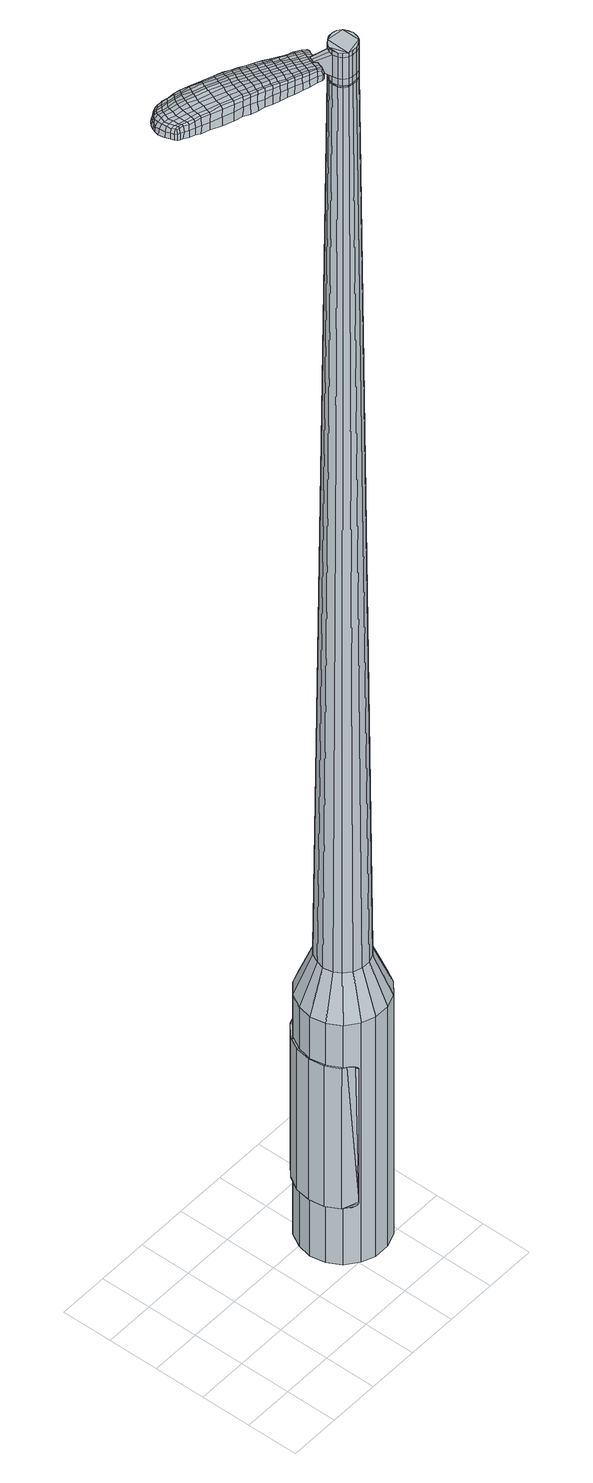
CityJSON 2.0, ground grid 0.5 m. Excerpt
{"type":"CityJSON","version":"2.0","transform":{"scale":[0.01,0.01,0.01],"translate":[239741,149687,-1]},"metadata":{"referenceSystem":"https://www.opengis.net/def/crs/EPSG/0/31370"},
"CityObjects":{
"object1":{"type":"GenericCityObject","attributes":{"cluster":917,"mean_distance_to_centroid":0.184,"new_centroid_x":239742.75,"new_centroid_y":149687.87,"mean_distance_to_camera":21.32,"H1":17.6,"H2":17.48,"Z_final":114.88,"cluster2":-1,"proj_x":239744.66,"proj_y":149682.47,"id_line":44083,"bearing_l":70.45,"distance":5.73,"orientation":"left","G_obj":160.45},"geometry":[{"type":"MultiSurface","lod":"2","boundaries":[[[0,1,2,3]],[[1,4,5,2]],[[4,6,7,5]],[[6,8,9,7]],[[8,10,11,9]],[[10,12,13,11]],[[12,14,15,13]],[[14,16,17,15]],[[16,18,19,17]],[[18,20,21,19]],[[20,22,23,21]],[[22,24,25,23]],[[24,26,27,25]],[[26,28,29,27]],[[28,30,31,29]],[[30,32,33,31]],[[32,34,35,33]],[[34,0,3,35]],[[36,37,38,39]],[[38,40,41,42]],[[41,43,42]],[[42,44,45,46]],[[45,47,46]],[[46,48,49,50]],[[49,51,50]],[[42,46,50,38]],[[50,52,39,38]],[[53,36,39]],[[2,5,7,35]],[[7,9,11,15]],[[11,13,15]],[[15,17,19,23]],[[19,21,23]],[[23,25,27,31]],[[27,29,31]],[[15,23,31,7]],[[31,33,35,7]],[[3,2,35]],[[1,0,54,55]],[[0,34,56,54]],[[34,32,57,56]],[[32,30,58,57]],[[30,28,59,58]],[[28,26,60,59]],[[26,24,61,60]],[[24,22,62,61]],[[22,20,63,62]],[[20,18,64,63]],[[18,16,65,64]],[[16,14,66,65]],[[14,12,67,66]],[[12,10,68,67]],[[10,8,69,68]],[[8,6,70,69]],[[6,4,71,70]],[[4,1,55,71]],[[55,54,72,73]],[[54,56,74,72]],[[56,57,75,74]],[[57,58,76,75]],[[58,59,77,76]],[[59,60,78,77]],[[60,61,79,78]],[[61,62,80,79]],[[62,63,81,80]],[[63,64,82,81]],[[64,65,83,82]],[[65,66,84,83]],[[66,67,85,84]],[[67,68,86,85]],[[68,69,87,86]],[[69,70,88,87]],[[70,71,89,88]],[[71,55,73,89]],[[72,90,91,73]],[[92,93,90,72]],[[75,94,93,92]],[[95,96,94,75]],[[97,98,96,95]],[[78,99,98,97]],[[79,100,99,78]],[[101,102,100,79]],[[103,104,102,101]],[[105,106,104,103]],[[107,108,106,105]],[[109,110,108,107]],[[111,112,110,109]],[[113,114,112,111]],[[87,115,114,113]],[[88,116,115,87]],[[89,117,116,88]],[[73,91,117,89]],[[118,119,120,121]],[[122,118,121,123]],[[124,122,123,125]],[[126,124,125,127]],[[128,126,127,129]],[[130,128,129,131]],[[132,130,131,133]],[[134,132,133,135]],[[136,134,135,137]],[[138,136,137,139]],[[140,138,139,141]],[[142,140,141,143]],[[144,142,143,145]],[[146,144,145,147]],[[148,146,147,149]],[[150,148,149,151]],[[74,92,72]],[[74,75,92]],[[76,95,75]],[[76,77,97,95]],[[77,78,97]],[[80,101,79]],[[80,81,103,101]],[[81,82,105,103]],[[82,83,107,105]],[[83,84,109,107]],[[84,85,111,109]],[[85,86,113,111]],[[86,87,113]],[[152,114,115]],[[152,153,112,114]],[[153,154,110,112]],[[154,155,108,110]],[[155,156,106,108]],[[156,157,104,106]],[[157,158,102,104]],[[158,100,102]],[[159,98,99]],[[159,160,96,98]],[[160,94,96]],[[161,93,94]],[[161,90,93]],[[39,52,150,162]],[[91,90,163,151]],[[53,39,162,119]],[[90,161,120,163]],[[36,53,119,118]],[[161,94,121,120]],[[37,36,118,122]],[[94,160,123,121]],[[38,37,122,124]],[[160,159,125,123]],[[40,38,124,126]],[[159,99,127,125]],[[41,40,126,128]],[[99,100,129,127]],[[43,41,128,130]],[[100,158,131,129]],[[42,43,130,132]],[[158,157,133,131]],[[44,42,132,134]],[[157,156,135,133]],[[45,44,134,136]],[[156,155,137,135]],[[47,45,136,138]],[[155,154,139,137]],[[46,47,138,140]],[[154,153,141,139]],[[48,46,140,142]],[[153,152,143,141]],[[49,48,142,144]],[[152,115,145,143]],[[51,49,144,146]],[[115,116,147,145]],[[50,51,146,148]],[[116,117,149,147]],[[52,50,148,150]],[[117,91,151,149]],[[150,151,164,165]],[[151,163,166,164]],[[163,120,167,166]],[[120,119,168,167]],[[119,162,169,168]],[[162,150,165,169]],[[170,171,172,173]],[[174,170,173,175]],[[170,174,176,177]],[[171,170,177,178]],[[179,180,181,182]],[[183,179,182,184]],[[179,183,185,186]],[[180,179,186,187]],[[188,189,190,191]],[[192,188,191,193]],[[188,192,194,195]],[[189,188,195,196]],[[197,198,199,200]],[[201,197,200,202]],[[197,201,203,204]],[[198,197,204,205]],[[206,207,208,209]],[[210,206,209,211]],[[206,210,212,213]],[[207,206,213,214]],[[215,216,217,218]],[[219,215,218,220]],[[215,219,221,222]],[[216,215,222,223]],[[224,225,226,227]],[[216,224,227,217]],[[224,216,223,228]],[[225,224,228,229]],[[230,231,232,233]],[[225,230,233,226]],[[230,225,229,234]],[[231,230,234,235]],[[236,174,175,237]],[[231,236,237,232]],[[236,231,235,238]],[[174,236,238,176]],[[239,240,241,242]],[[243,239,242,244]],[[239,243,245,246]],[[240,239,246,247]],[[248,249,250,251]],[[240,248,251,241]],[[248,240,247,252]],[[249,248,252,253]],[[254,255,256,257]],[[249,254,257,250]],[[254,249,253,258]],[[255,254,258,259]],[[260,261,262,263]],[[255,260,263,256]],[[260,255,259,264]],[[261,260,264,265]],[[266,171,178,267]],[[261,266,267,262]],[[266,261,265,268]],[[171,266,268,172]],[[269,270,271,272]],[[273,269,272,274]],[[269,273,275,276]],[[270,269,276,277]],[[278,279,280,281]],[[270,278,281,271]],[[278,270,277,282]],[[279,278,282,283]],[[284,285,286,287]],[[279,284,287,280]],[[284,279,283,288]],[[285,284,288,289]],[[290,183,184,291]],[[285,290,291,286]],[[290,285,289,292]],[[183,290,292,185]],[[293,294,295,296]],[[297,293,296,298]],[[293,297,299,300]],[[294,293,300,301]],[[302,303,304,305]],[[294,302,305,295]],[[302,294,301,306]],[[303,302,306,307]],[[308,309,310,311]],[[303,308,311,304]],[[308,303,307,312]],[[309,308,312,313]],[[314,315,316,317]],[[309,314,317,310]],[[314,309,313,318]],[[315,314,318,319]],[[320,180,187,321]],[[315,320,321,316]],[[320,315,319,322]],[[180,320,322,181]],[[323,209,208,324]],[[325,323,324,326]],[[323,325,327,328]],[[209,323,328,211]],[[329,325,326,330]],[[331,329,330,332]],[[329,331,333,334]],[[325,329,334,327]],[[335,331,332,336]],[[337,335,336,338]],[[335,337,339,340]],[[331,335,340,333]],[[341,337,338,342]],[[343,341,342,344]],[[341,343,345,346]],[[337,341,346,339]],[[347,343,344,348]],[[198,347,348,199]],[[347,198,205,349]],[[343,347,349,345]],[[350,351,196,195]],[[352,350,195,194]],[[350,352,353,354]],[[351,350,354,355]],[[356,357,355,354]],[[358,356,354,353]],[[356,358,359,360]],[[357,356,360,361]],[[362,363,361,360]],[[364,362,360,359]],[[362,364,365,366]],[[363,362,366,367]],[[368,369,367,366]],[[370,368,366,365]],[[368,370,203,201]],[[369,368,201,202]],[[371,372,373,374]],[[273,371,374,275]],[[371,273,274,375]],[[372,371,375,376]],[[377,192,193,378]],[[372,377,378,373]],[[377,372,376,379]],[[192,377,379,194]],[[380,381,382,383]],[[219,380,383,221]],[[380,219,220,384]],[[381,380,384,385]],[[386,387,388,389]],[[381,386,389,382]],[[386,381,385,390]],[[387,386,390,391]],[[392,189,196,393]],[[387,392,393,388]],[[392,387,391,394]],[[189,392,394,190]],[[395,396,397,398]],[[177,395,398,178]],[[395,177,176,399]],[[396,395,399,400]],[[401,402,403,404]],[[396,401,404,397]],[[401,396,400,405]],[[402,401,405,406]],[[407,200,199,408]],[[402,407,408,403]],[[407,402,406,409]],[[200,407,409,202]],[[410,411,412,413]],[[182,410,413,184]],[[410,182,181,414]],[[411,410,414,415]],[[416,204,203,417]],[[411,416,417,412]],[[416,411,415,418]],[[204,416,418,205]],[[419,420,421,422]],[[297,419,422,299]],[[419,297,298,423]],[[420,419,423,424]],[[425,210,211,426]],[[420,425,426,421]],[[425,420,424,427]],[[210,425,427,212]],[[428,429,430,431]],[[243,428,431,245]],[[428,243,244,432]],[[429,428,432,433]],[[434,435,436,437]],[[429,434,437,430]],[[434,429,433,438]],[[435,434,438,439]],[[440,207,214,441]],[[435,440,441,436]],[[440,435,439,442]],[[207,440,442,208]],[[443,444,433,432]],[[242,443,432,244]],[[443,242,241,445]],[[444,443,445,446]],[[447,448,439,438]],[[444,447,438,433]],[[447,444,446,449]],[[448,447,449,450]],[[451,324,208,442]],[[448,451,442,439]],[[451,448,450,452]],[[324,451,452,326]],[[453,454,455,456]],[[300,453,456,301]],[[453,300,299,422]],[[454,453,422,421]],[[457,328,327,458]],[[454,457,458,455]],[[457,454,421,426]],[[328,457,426,211]],[[459,460,446,445]],[[251,459,445,241]],[[459,251,250,461]],[[460,459,461,462]],[[463,464,450,449]],[[460,463,449,446]],[[463,460,462,465]],[[464,463,465,466]],[[467,330,326,452]],[[464,467,452,450]],[[467,464,466,468]],[[330,467,468,332]],[[469,470,471,472]],[[306,469,472,307]],[[469,306,301,456]],[[470,469,456,455]],[[473,334,333,474]],[[470,473,474,471]],[[473,470,455,458]],[[334,473,458,327]],[[475,476,462,461]],[[257,475,461,250]],[[475,257,256,477]],[[476,475,477,478]],[[479,480,466,465]],[[476,479,465,462]],[[479,476,478,481]],[[480,479,481,482]],[[483,336,332,468]],[[480,483,468,466]],[[483,480,482,484]],[[336,483,484,338]],[[485,486,487,488]],[[312,485,488,313]],[[485,312,307,472]],[[486,485,472,471]],[[489,340,339,490]],[[486,489,490,487]],[[489,486,471,474]],[[340,489,474,333]],[[491,492,478,477]],[[263,491,477,256]],[[491,263,262,493]],[[492,491,493,494]],[[495,496,482,481]],[[492,495,481,478]],[[495,492,494,497]],[[496,495,497,498]],[[499,342,338,484]],[[496,499,484,482]],[[499,496,498,500]],[[342,499,500,344]],[[501,502,503,504]],[[318,501,504,319]],[[501,318,313,488]],[[502,501,488,487]],[[505,346,345,506]],[[502,505,506,503]],[[505,502,487,490]],[[346,505,490,339]],[[507,508,494,493]],[[267,507,493,262]],[[507,267,178,398]],[[508,507,398,397]],[[509,510,498,497]],[[508,509,497,494]],[[509,508,397,404]],[[510,509,404,403]],[[511,348,344,500]],[[510,511,500,498]],[[511,510,403,408]],[[348,511,408,199]],[[512,513,415,414]],[[322,512,414,181]],[[512,322,319,504]],[[513,512,504,503]],[[514,349,205,418]],[[513,514,418,415]],[[514,513,503,506]],[[349,514,506,345]],[[515,516,376,375]],[[272,515,375,274]],[[515,272,271,517]],[[516,515,517,518]],[[519,352,194,379]],[[516,519,379,376]],[[519,516,518,520]],[[352,519,520,353]],[[521,522,523,524]],[[222,521,524,223]],[[521,222,221,383]],[[522,521,383,382]],[[525,526,527,528]],[[522,525,528,523]],[[525,522,382,389]],[[526,525,389,388]],[[529,351,355,530]],[[526,529,530,527]],[[529,526,388,393]],[[351,529,393,196]],[[531,532,518,517]],[[281,531,517,271]],[[531,281,280,533]],[[532,531,533,534]],[[535,358,353,520]],[[532,535,520,518]],[[535,532,534,536]],[[358,535,536,359]],[[537,538,539,540]],[[228,537,540,229]],[[537,228,223,524]],[[538,537,524,523]],[[541,542,543,544]],[[538,541,544,539]],[[541,538,523,528]],[[542,541,528,527]],[[545,357,361,546]],[[542,545,546,543]],[[545,542,527,530]],[[357,545,530,355]],[[547,548,534,533]],[[287,547,533,280]],[[547,287,286,549]],[[548,547,549,550]],[[551,364,359,536]],[[548,551,536,534]],[[551,548,550,552]],[[364,551,552,365]],[[553,554,555,556]],[[234,553,556,235]],[[553,234,229,540]],[[554,553,540,539]],[[557,558,559,560]],[[554,557,560,555]],[[557,554,539,544]],[[558,557,544,543]],[[561,363,367,562]],[[558,561,562,559]],[[561,558,543,546]],[[363,561,546,361]],[[563,564,550,549]],[[291,563,549,286]],[[563,291,184,413]],[[564,563,413,412]],[[565,370,365,552]],[[564,565,552,550]],[[565,564,412,417]],[[370,565,417,203]],[[566,567,400,399]],[[238,566,399,176]],[[566,238,235,556]],[[567,566,556,555]],[[568,569,406,405]],[[567,568,405,400]],[[568,567,555,560]],[[569,568,560,559]],[[570,369,202,409]],[[569,570,409,406]],[[570,569,559,562]],[[369,570,562,367]],[[571,572,573,574]],[[574,573,575,576]],[[577,575,573,578]],[[578,573,572,579]],[[580,581,582,583]],[[583,582,584,585]],[[586,584,582,587]],[[587,582,581,588]],[[589,590,591,592]],[[592,591,593,594]],[[595,593,591,596]],[[596,591,590,597]],[[598,599,600,601]],[[601,600,602,603]],[[604,602,600,605]],[[605,600,599,606]],[[607,608,609,610]],[[610,609,611,612]],[[613,611,609,614]],[[614,609,608,615]],[[616,617,618,619]],[[619,618,620,621]],[[622,620,618,623]],[[623,618,617,624]],[[625,626,627,628]],[[628,627,617,616]],[[624,617,627,629]],[[629,627,626,630]],[[631,632,633,634]],[[634,633,626,625]],[[630,626,633,635]],[[635,633,632,636]],[[576,575,637,638]],[[638,637,632,631]],[[636,632,637,639]],[[639,637,575,577]],[[640,641,642,643]],[[643,642,644,645]],[[646,644,642,647]],[[647,642,641,648]],[[649,650,651,652]],[[652,651,641,640]],[[648,641,651,653]],[[653,651,650,654]],[[655,656,657,658]],[[658,657,650,649]],[[654,650,657,659]],[[659,657,656,660]],[[661,662,663,664]],[[664,663,656,655]],[[660,656,663,665]],[[665,663,662,666]],[[579,572,667,668]],[[668,667,662,661]],[[666,662,667,669]],[[669,667,572,571]],[[670,671,672,673]],[[673,672,674,675]],[[676,674,672,677]],[[677,672,671,678]],[[679,680,681,682]],[[682,681,671,670]],[[678,671,681,683]],[[683,681,680,684]],[[685,686,687,688]],[[688,687,680,679]],[[684,680,687,689]],[[689,687,686,690]],[[585,584,691,692]],[[692,691,686,685]],[[690,686,691,693]],[[693,691,584,586]],[[694,695,696,697]],[[697,696,698,699]],[[700,698,696,701]],[[701,696,695,702]],[[703,704,705,706]],[[706,705,695,694]],[[702,695,705,707]],[[707,705,704,708]],[[709,710,711,712]],[[712,711,704,703]],[[708,704,711,713]],[[713,711,710,714]],[[715,716,717,718]],[[718,717,710,709]],[[714,710,717,719]],[[719,717,716,720]],[[588,581,721,722]],[[722,721,716,715]],[[720,716,721,723]],[[723,721,581,580]],[[607,610,724,725]],[[725,724,726,727]],[[728,726,724,729]],[[729,724,610,612]],[[727,726,730,731]],[[731,730,732,733]],[[734,732,730,735]],[[735,730,726,728]],[[733,732,736,737]],[[737,736,738,739]],[[740,738,736,741]],[[741,736,732,734]],[[739,738,742,743]],[[743,742,744,745]],[[746,744,742,747]],[[747,742,738,740]],[[745,744,748,749]],[[749,748,599,598]],[[606,599,748,750]],[[750,748,744,746]],[[597,751,752,596]],[[596,752,753,595]],[[754,753,752,755]],[[755,752,751,756]],[[756,757,758,755]],[[755,758,759,754]],[[760,759,758,761]],[[761,758,757,762]],[[762,763,764,761]],[[761,764,765,760]],[[766,765,764,767]],[[767,764,763,768]],[[768,769,770,767]],[[767,770,771,766]],[[604,771,770,602]],[[602,770,769,603]],[[772,773,774,775]],[[775,774,674,676]],[[675,674,774,776]],[[776,774,773,777]],[[594,593,778,779]],[[779,778,773,772]],[[777,773,778,780]],[[780,778,593,595]],[[781,782,783,784]],[[784,783,620,622]],[[621,620,783,785]],[[785,783,782,786]],[[787,788,789,790]],[[790,789,782,781]],[[786,782,789,791]],[[791,789,788,792]],[[597,590,793,794]],[[794,793,788,787]],[[792,788,793,795]],[[795,793,590,589]],[[796,797,798,799]],[[799,798,578,579]],[[577,578,798,800]],[[800,798,797,801]],[[802,803,804,805]],[[805,804,797,796]],[[801,797,804,806]],[[806,804,803,807]],[[598,601,808,809]],[[809,808,803,802]],[[807,803,808,810]],[[810,808,601,603]],[[811,812,813,814]],[[814,813,583,585]],[[580,583,813,815]],[[815,813,812,816]],[[604,605,817,818]],[[818,817,812,811]],[[816,812,817,819]],[[819,817,605,606]],[[820,821,822,823]],[[823,822,698,700]],[[699,698,822,824]],[[824,822,821,825]],[[612,611,826,827]],[[827,826,821,820]],[[825,821,826,828]],[[828,826,611,613]],[[829,830,644,831]],[[831,644,646]],[[645,644,832]],[[832,644,830,833]],[[834,835,836,837]],[[837,836,830,829]],[[833,830,836,838]],[[838,836,835,839]],[[615,608,840,841]],[[841,840,835,834]],[[839,835,840,842]],[[842,840,608,607]],[[833,843,844,832]],[[832,844,643,645]],[[640,643,844,845]],[[845,844,843,846]],[[839,847,848,838]],[[838,848,843,833]],[[846,843,848,849]],[[849,848,847,850]],[[607,725,851,842]],[[842,851,847,839]],[[850,847,851,852]],[[852,851,725,727]],[[853,854,855,856]],[[856,855,701,702]],[[700,701,855,823]],[[823,855,854,820]],[[728,729,857,858]],[[858,857,854,853]],[[820,854,857,827]],[[827,857,729,612]],[[846,859,845]],[[845,859,652,640]],[[649,652,859,860]],[[860,859,861]],[[850,862,863,849]],[[849,863,859,846]],[[861,859,863,864]],[[864,863,862,865]],[[727,731,866,852]],[[852,866,862,850]],[[865,862,866,867]],[[867,866,731,733]],[[868,869,870,871]],[[871,870,707,708]],[[702,707,870,856]],[[856,870,869,853]],[[734,735,872,873]],[[873,872,869,868]],[[853,869,872,858]],[[858,872,735,728]],[[861,874,875,860]],[[860,875,658,649]],[[655,658,875,876]],[[876,875,874,877]],[[865,878,879,864]],[[864,879,874,861]],[[877,874,879,880]],[[880,879,878,881]],[[733,737,882,867]],[[867,882,878,865]],[[881,878,882,883]],[[883,882,737,739]],[[884,885,886,887]],[[887,886,713,714]],[[708,713,886,871]],[[871,886,885,868]],[[740,741,888,889]],[[889,888,885,884]],[[868,885,888,873]],[[873,888,741,734]],[[877,890,891,876]],[[876,891,664,655]],[[661,664,891,892]],[[892,891,890,893]],[[881,894,895,880]],[[880,895,890,877]],[[893,890,895,896]],[[896,895,894,897]],[[739,743,898,883]],[[883,898,894,881]],[[897,894,898,899]],[[899,898,743,745]],[[900,901,902,903]],[[903,902,719,720]],[[714,719,902,887]],[[887,902,901,884]],[[746,747,904,905]],[[905,904,901,900]],[[884,901,904,889]],[[889,904,747,740]],[[893,906,907,892]],[[892,907,668,661]],[[579,668,907,799]],[[799,907,906,796]],[[897,908,909,896]],[[896,909,906,893]],[[796,906,909,805]],[[805,909,908,802]],[[745,749,910,899]],[[899,910,908,897]],[[802,908,910,809]],[[809,910,749,598]],[[816,911,912,815]],[[815,912,723,580]],[[720,723,912,903]],[[903,912,911,900]],[[606,750,913,819]],[[819,913,911,816]],[[900,911,913,905]],[[905,913,750,746]],[[777,914,915,776]],[[776,915,673,675]],[[670,673,915,916]],[[916,915,914,917]],[[595,753,918,780]],[[780,918,914,777]],[[917,914,918,919]],[[919,918,753,754]],[[920,921,922,923]],[[923,922,623,624]],[[622,623,922,784]],[[784,922,921,781]],[[924,925,926,927]],[[927,926,921,920]],[[781,921,926,790]],[[790,926,925,787]],[[756,751,928,929]],[[929,928,925,924]],[[787,925,928,794]],[[794,928,751,597]],[[917,930,931,916]],[[916,931,682,670]],[[679,682,931,932]],[[932,931,930,933]],[[754,759,934,919]],[[919,934,930,917]],[[933,930,934,935]],[[935,934,759,760]],[[936,937,938,939]],[[939,938,629,630]],[[624,629,938,923]],[[923,938,937,920]],[[940,941,942,943]],[[943,942,937,936]],[[920,937,942,927]],[[927,942,941,924]],[[762,757,944,945]],[[945,944,941,940]],[[924,941,944,929]],[[929,944,757,756]],[[933,946,947,932]],[[932,947,688,679]],[[685,688,947,948]],[[948,947,946,949]],[[760,765,950,935]],[[935,950,946,933]],[[949,946,950,951]],[[951,950,765,766]],[[952,953,954,955]],[[955,954,635,636]],[[630,635,954,939]],[[939,954,953,936]],[[956,957,958,959]],[[959,958,953,952]],[[936,953,958,943]],[[943,958,957,940]],[[768,763,960,961]],[[961,960,957,956]],[[940,957,960,945]],[[945,960,763,762]],[[949,962,963,948]],[[948,963,692,685]],[[585,692,963,814]],[[814,963,962,811]],[[766,771,964,951]],[[951,964,962,949]],[[811,962,964,818]],[[818,964,771,604]],[[801,965,966,800]],[[800,966,639,577]],[[636,639,966,955]],[[955,966,965,952]],[[807,967,968,806]],[[806,968,965,801]],[[952,965,968,959]],[[959,968,967,956]],[[603,769,969,810]],[[810,969,967,807]],[[956,967,969,961]],[[961,969,769,768]],[[571,574,173,172]],[[574,576,175,173]],[[586,587,186,185]],[[587,588,187,186]],[[589,592,191,190]],[[592,594,193,191]],[[613,614,213,212]],[[614,615,214,213]],[[616,619,218,217]],[[619,621,220,218]],[[625,628,227,226]],[[628,616,217,227]],[[631,634,233,232]],[[634,625,226,233]],[[576,638,237,175]],[[638,631,232,237]],[[646,647,246,245]],[[647,648,247,246]],[[648,653,252,247]],[[653,654,253,252]],[[654,659,258,253]],[[659,660,259,258]],[[660,665,264,259]],[[665,666,265,264]],[[666,669,268,265]],[[669,571,172,268]],[[676,677,276,275]],[[677,678,277,276]],[[678,683,282,277]],[[683,684,283,282]],[[684,689,288,283]],[[689,690,289,288]],[[690,693,292,289]],[[693,586,185,292]],[[694,697,296,295]],[[697,699,298,296]],[[703,706,305,304]],[[706,694,295,305]],[[709,712,311,310]],[[712,703,304,311]],[[715,718,317,316]],[[718,709,310,317]],[[588,722,321,187]],[[722,715,316,321]],[[772,775,374,373]],[[775,676,275,374]],[[594,779,378,193]],[[779,772,373,378]],[[621,785,384,220]],[[785,786,385,384]],[[786,791,390,385]],[[791,792,391,390]],[[792,795,394,391]],[[795,589,190,394]],[[699,824,423,298]],[[824,825,424,423]],[[825,828,427,424]],[[828,613,212,427]],[[829,831,431,430]],[[831,646,245,431]],[[834,837,437,436]],[[837,829,430,437]],[[615,841,441,214]],[[841,834,436,441]],[[970,971,972,973]],[[974,975,973,972]],[[976,977,978,979]],[[980,981,982,983]],[[971,984,985,972]],[[986,974,972,985]],[[987,976,979,988]],[[989,990,981,980]],[[984,991,992,985]],[[992,993,986,985]],[[994,987,988,995]],[[996,990,989,997]],[[991,998,999,992]],[[999,1000,993,992]],[[1001,994,995,1002]],[[1003,996,997,1004]],[[1005,1006,1007,1008]],[[1009,1010,1006,1005]],[[1009,1011,1012,1010]],[[1011,1013,1014,1012]],[[1015,1016,1017,1018]],[[1019,1020,1016,1015]],[[1021,1022,1020,1019]],[[1023,1024,1022,1021]],[[1018,1007,1006,1015]],[[1015,1006,1010,1019]],[[1010,1012,1021,1019]],[[1012,1014,1023,1021]],[[979,978,975,974]],[[988,979,974,986]],[[993,995,988,986]],[[1000,1002,995,993]],[[980,983,977,976]],[[989,980,976,987]],[[997,989,987,994]],[[1004,997,994,1001]],[[981,1005,1008,982]],[[990,1009,1005,981]],[[1011,1009,990,996]],[[1013,1011,996,1003]],[[1025,1026,1027,1028]],[[1027,1029,1030,1031]],[[1027,1031,1032,1033]],[[1027,1033,1028]],[[1034,1025,1028,1035]],[[1036,1035,1028,1037]],[[1038,1037,1028]],[[1039,1027,1026,1040]],[[1041,1039,1040,1042]],[[1043,1041,1042,1044]],[[1045,1043,1044,1046]],[[1047,1045,1046,1048]],[[1048,1049,1050,1051]],[[1048,1051,1052,1053]],[[1048,1053,1054,1055]],[[1054,1056,1057,1058]],[[1054,1058,1059,1060]],[[1054,1060,1055]],[[1048,1055,1047]],[[1061,1062,1026,1025]],[[1063,1064,1029,1027]],[[1065,1066,1038,1028]],[[1062,1067,1040,1026]],[[1068,1063,1027,1039]],[[1067,1069,1042,1040]],[[1070,1068,1039,1041]],[[1069,1071,1044,1042]],[[1072,1070,1041,1043]],[[1071,1073,1046,1044]],[[1074,1072,1043,1045]],[[1073,1075,1048,1046]],[[1076,1074,1045,1047]],[[1075,1077,1049,1048]],[[1078,1079,1056,1054]],[[1080,1076,1047,1055]],[[1050,1049,1077,1081]],[[1051,1050,1081,1082]],[[1052,1051,1082,1083]],[[1053,1052,1083,1084]],[[1054,1053,1084,1078]],[[1085,1061,1025,1034]],[[1086,1085,1034,1035]],[[1087,1086,1035,1036]],[[1088,1087,1036,1037]],[[1066,1088,1037,1038]],[[1030,1029,1064,1089]],[[1057,1056,1079,1090]],[[1031,1030,1089,1091]],[[1032,1031,1091,1092]],[[1033,1032,1092,1093]],[[1028,1033,1093,1065]],[[1058,1057,1090,1094]],[[1059,1058,1094,1095]],[[1060,1059,1095,1096]],[[1055,1060,1096,1080]]]}]}
},
"vertices":[
[133,100,384],[140,113,384],[140,113,96],[133,100,96],[151,122,384],[151,122,96],[165,127,384],[165,127,96],[179,128,384],[179,128,96],[193,123,384],[193,123,96],[205,113,384],[205,113,96],[212,101,384],[212,101,96],[215,86,384],[215,86,96],[212,72,384],[212,72,96],[205,59,384],[205,59,96],[194,49,384],[194,49,96],[180,44,384],[180,44,96],[165,44,384],[165,44,96],[152,49,384],[152,49,96],[140,58,384],[140,58,96],[133,71,384],[133,71,96],[130,86,384],[130,86,96],[160,81,1524],[162,77,1524],[166,74,1524],[160,90,1524],[170,73,1524],[175,73,1524],[183,77,1524],[179,74,1524],[185,81,1524],[186,86,1524],[183,95,1524],[185,91,1524],[179,98,1524],[175,99,1524],[166,97,1524],[170,99,1524],[162,94,1524],[159,86,1524],[149,94,429],[153,102,429],[147,86,429],[149,77,429],[153,70,429],[160,64,429],[168,61,429],[177,61,429],[185,64,429],[192,70,429],[196,77,429],[198,86,429],[196,95,429],[192,102,429],[185,108,429],[177,111,429],[168,111,429],[160,108,429],[160,90,1483],[162,94,1483],[159,86,1483],[160,81,1483],[162,77,1483],[166,74,1483],[170,73,1483],[175,73,1483],[179,74,1483],[183,77,1483],[185,81,1483],[186,86,1483],[185,91,1483],[183,95,1483],[179,98,1483],[175,99,1483],[170,99,1483],[166,97,1483],[160,90,1485],[162,94,1485],[160,86,1483],[160,86,1485],[160,81,1485],[163,78,1483],[163,78,1485],[166,75,1483],[166,75,1485],[170,73,1485],[175,73,1485],[179,75,1483],[179,75,1485],[182,78,1483],[182,78,1485],[185,82,1483],[185,82,1485],[185,86,1483],[185,86,1485],[184,90,1483],[184,90,1485],[182,94,1483],[182,94,1485],[179,97,1483],[179,97,1485],[175,99,1485],[170,99,1485],[166,97,1485],[160,81,1519],[159,86,1519],[159,86,1493],[160,81,1493],[162,77,1519],[162,77,1493],[166,74,1519],[166,74,1493],[170,73,1519],[170,73,1493],[175,73,1519],[175,73,1493],[179,74,1519],[179,74,1493],[183,77,1519],[183,77,1493],[185,81,1519],[185,81,1493],[186,86,1519],[186,86,1493],[185,91,1519],[185,91,1493],[183,95,1519],[183,95,1493],[179,98,1519],[179,98,1493],[175,99,1519],[175,99,1493],[170,99,1519],[170,99,1493],[166,97,1519],[166,97,1493],[162,94,1519],[162,94,1493],[179,98,1485],[183,95,1485],[185,91,1485],[186,86,1485],[185,81,1485],[183,77,1485],[179,74,1485],[166,74,1485],[162,77,1485],[159,86,1485],[160,90,1519],[160,90,1493],[143,100,1513],[143,100,1518],[142,97,1513],[141,94,1513],[141,94,1518],[142,97,1518],[79,140,1519],[85,137,1518],[85,139,1509],[78,142,1510],[71,143,1519],[70,145,1510],[71,141,1526],[79,138,1525],[86,135,1525],[66,104,1519],[73,102,1518],[74,103,1525],[67,105,1525],[57,106,1519],[59,107,1526],[56,105,1510],[64,103,1510],[71,100,1509],[2,145,1519],[4,148,1519],[3,148,1513],[2,145,1513],[2,141,1519],[1,141,1513],[4,140,1524],[4,144,1524],[5,148,1524],[72,120,1530],[79,118,1529],[80,121,1529],[73,123,1530],[64,123,1531],[65,126,1531],[62,119,1530],[71,116,1530],[78,114,1529],[148,93,1512],[149,96,1512],[148,96,1517],[147,94,1517],[147,90,1512],[146,91,1517],[146,90,1506],[148,93,1506],[149,96,1506],[23,158,1519],[26,158,1519],[25,159,1512],[22,160,1512],[20,159,1518],[20,160,1512],[20,158,1522],[22,157,1523],[26,156,1524],[30,157,1519],[36,155,1519],[35,157,1512],[30,158,1512],[30,155,1524],[36,154,1525],[42,153,1519],[49,151,1519],[48,153,1511],[41,155,1511],[42,152,1526],[49,149,1526],[60,147,1519],[59,149,1510],[60,145,1526],[147,111,1513],[140,114,1513],[140,113,1518],[147,110,1517],[152,109,1512],[151,108,1516],[152,110,1506],[146,113,1507],[139,116,1507],[133,117,1514],[126,120,1515],[126,119,1520],[133,116,1519],[132,119,1507],[126,122,1507],[119,123,1515],[112,126,1516],[113,124,1522],[120,121,1521],[119,125,1508],[112,128,1508],[106,129,1517],[99,132,1517],[99,130,1524],[106,127,1523],[105,131,1508],[98,133,1509],[92,134,1518],[92,133,1524],[91,136,1509],[10,125,1519],[13,123,1519],[14,125,1524],[11,126,1523],[8,126,1518],[9,127,1522],[7,125,1512],[9,124,1512],[11,123,1512],[17,121,1519],[22,119,1519],[23,120,1525],[18,122,1524],[16,120,1512],[21,118,1512],[28,117,1519],[35,114,1519],[37,115,1526],[29,118,1526],[26,116,1511],[34,113,1511],[46,110,1519],[48,111,1526],[45,109,1510],[137,83,1513],[129,85,1513],[128,84,1507],[135,82,1507],[142,81,1512],[141,81,1506],[141,82,1516],[138,84,1517],[130,86,1518],[122,87,1514],[115,89,1515],[113,88,1507],[121,86,1507],[123,88,1519],[116,90,1520],[108,91,1515],[101,93,1516],[99,92,1508],[106,90,1508],[109,92,1521],[102,94,1522],[93,95,1517],[86,97,1517],[85,96,1509],[92,94,1508],[95,96,1523],[88,98,1524],[79,99,1518],[78,98,1509],[81,101,1524],[142,95,1519],[143,98,1519],[135,98,1520],[136,100,1520],[134,95,1520],[141,93,1519],[128,100,1522],[129,103,1522],[121,103,1523],[122,105,1523],[120,100,1523],[127,98,1521],[114,105,1524],[115,108,1524],[107,108,1525],[108,110,1525],[106,105,1525],[113,102,1524],[100,110,1526],[101,113,1526],[93,113,1527],[94,116,1527],[92,109,1527],[99,107,1526],[86,115,1528],[87,118,1528],[85,112,1528],[7,143,1527],[8,147,1527],[6,139,1526],[10,138,1527],[11,142,1528],[12,145,1528],[17,139,1529],[18,143,1529],[16,135,1528],[23,133,1530],[24,137,1530],[25,141,1530],[31,135,1531],[32,138,1531],[30,131,1530],[38,128,1531],[39,131,1531],[41,135,1531],[52,127,1531],[53,131,1531],[50,123,1531],[6,128,1518],[5,131,1519],[4,130,1513],[5,127,1513],[8,128,1523],[6,131,1523],[3,135,1519],[2,135,1513],[5,135,1524],[18,158,1518],[15,158,1518],[16,157,1523],[19,157,1523],[17,160,1513],[15,159,1513],[12,156,1519],[8,154,1519],[10,153,1524],[13,155,1523],[11,157,1513],[8,155,1513],[6,151,1519],[7,151,1524],[5,152,1513],[79,137,1528],[78,135,1528],[85,132,1528],[86,134,1527],[71,140,1528],[70,138,1529],[77,132,1529],[76,129,1530],[83,127,1529],[84,130,1528],[69,135,1529],[67,132,1530],[75,126,1530],[81,124,1529],[66,129,1531],[68,106,1528],[69,108,1529],[60,111,1529],[60,109,1528],[75,104,1527],[75,106,1528],[70,112,1529],[61,115,1530],[77,110,1528],[144,82,1512],[145,84,1512],[144,85,1517],[143,83,1517],[143,81,1506],[144,83,1506],[146,87,1512],[145,88,1517],[145,87,1506],[153,107,1512],[153,105,1512],[152,106,1506],[153,108,1506],[152,107,1517],[152,105,1517],[152,103,1512],[151,101,1512],[150,101,1506],[151,104,1506],[151,103,1517],[150,101,1517],[150,98,1512],[149,99,1506],[149,98,1517],[147,109,1519],[146,107,1519],[140,112,1520],[140,110,1520],[146,105,1519],[145,103,1519],[139,108,1520],[138,105,1520],[144,100,1519],[137,103,1520],[138,85,1519],[139,86,1519],[132,89,1520],[131,87,1520],[140,89,1519],[133,92,1520],[133,114,1521],[133,113,1521],[126,117,1522],[126,116,1522],[132,111,1521],[131,108,1521],[125,113,1522],[124,111,1523],[130,105,1522],[123,108,1523],[124,89,1521],[125,91,1521],[118,93,1522],[117,91,1522],[126,94,1521],[119,96,1522],[119,120,1523],[119,118,1523],[113,123,1524],[112,121,1524],[118,116,1523],[117,113,1524],[111,119,1525],[110,116,1525],[116,111,1524],[109,113,1525],[110,93,1523],[110,95,1523],[103,98,1524],[103,95,1524],[112,99,1524],[105,101,1525],[106,126,1525],[105,124,1525],[99,128,1526],[98,127,1526],[104,121,1526],[103,119,1526],[97,124,1527],[96,121,1527],[102,116,1526],[95,118,1527],[96,98,1525],[96,100,1525],[89,102,1526],[89,100,1526],[98,103,1526],[91,105,1527],[92,131,1527],[92,129,1527],[91,127,1527],[89,124,1528],[88,121,1528],[82,102,1527],[82,104,1527],[84,108,1528],[10,127,1525],[9,130,1525],[13,126,1526],[12,128,1526],[7,134,1526],[11,133,1527],[21,156,1525],[19,156,1525],[22,155,1526],[24,156,1525],[15,154,1525],[12,152,1526],[17,151,1527],[19,153,1526],[10,150,1526],[14,148,1527],[18,124,1526],[17,126,1527],[23,121,1527],[23,124,1528],[16,131,1528],[23,128,1529],[29,154,1526],[27,153,1527],[33,151,1528],[35,153,1527],[25,151,1527],[22,149,1528],[29,147,1529],[31,149,1528],[20,146,1528],[27,144,1530],[29,119,1528],[29,122,1529],[37,116,1528],[37,119,1529],[29,126,1529],[38,123,1530],[41,151,1528],[39,149,1528],[47,147,1529],[49,148,1528],[38,147,1529],[36,145,1530],[44,141,1530],[46,144,1530],[34,141,1530],[42,138,1531],[48,113,1529],[49,115,1529],[49,119,1530],[60,144,1528],[59,142,1529],[57,140,1530],[56,137,1530],[54,134,1531],[84,137,1509],[85,135,1518],[78,138,1518],[77,140,1509],[70,141,1519],[69,143,1510],[70,139,1525],[78,136,1525],[85,134,1525],[74,105,1525],[73,103,1518],[66,106,1518],[68,107,1525],[58,108,1519],[59,109,1525],[56,107,1510],[65,105,1509],[71,102,1509],[5,148,1513],[6,147,1519],[5,144,1519],[4,144,1513],[4,140,1519],[3,141,1513],[6,140,1524],[6,144,1524],[7,147,1524],[80,121,1528],[79,118,1528],[72,120,1529],[73,123,1529],[63,123,1529],[65,126,1529],[62,120,1529],[71,117,1529],[78,115,1528],[146,97,1516],[147,96,1512],[146,94,1512],[145,94,1516],[145,91,1512],[145,92,1516],[144,91,1506],[145,94,1506],[146,97,1506],[25,157,1512],[25,156,1519],[22,156,1518],[22,158,1512],[20,157,1518],[20,158,1512],[21,156,1522],[22,155,1523],[25,154,1523],[35,155,1512],[35,153,1519],[30,155,1519],[30,156,1512],[30,153,1524],[36,152,1525],[48,151,1511],[48,149,1519],[41,152,1519],[40,153,1511],[41,150,1525],[49,147,1526],[59,145,1519],[58,147,1510],[59,144,1526],[139,111,1518],[139,112,1513],[146,109,1513],[146,108,1517],[151,107,1512],[150,107,1515],[150,108,1506],[145,111,1506],[139,114,1507],[126,117,1520],[125,118,1514],[132,115,1514],[132,114,1519],[132,117,1507],[125,120,1507],[112,123,1522],[112,124,1516],[118,121,1515],[119,120,1521],[118,123,1508],[111,126,1508],[98,128,1523],[98,130,1517],[105,127,1516],[105,125,1522],[104,129,1508],[97,132,1508],[91,133,1517],[92,131,1524],[91,134,1509],[15,126,1523],[14,125,1519],[11,127,1518],[12,128,1523],[9,128,1518],[10,128,1522],[8,127,1512],[10,126,1512],[12,124,1512],[24,122,1525],[23,121,1519],[18,123,1519],[19,124,1524],[17,122,1512],[22,120,1512],[37,117,1526],[36,116,1519],[29,119,1519],[30,120,1525],[27,118,1511],[34,115,1511],[47,112,1519],[48,113,1526],[45,111,1510],[129,86,1507],[130,87,1513],[137,85,1513],[136,84,1506],[142,83,1512],[141,83,1506],[141,84,1515],[138,85,1517],[131,88,1518],[114,90,1507],[115,91,1514],[123,89,1514],[121,88,1507],[124,90,1519],[117,92,1520],[99,94,1508],[101,95,1516],[108,93,1515],[107,92,1508],[109,94,1521],[102,96,1522],[85,98,1508],[87,99,1517],[94,97,1516],[92,96,1508],[95,98,1522],[88,100,1523],[80,101,1517],[78,100,1509],[81,102,1524],[141,96,1518],[142,98,1518],[135,98,1519],[136,101,1519],[134,95,1519],[140,93,1518],[128,101,1520],[129,103,1520],[121,103,1521],[121,106,1521],[120,100,1521],[127,98,1520],[114,106,1523],[115,108,1523],[107,108,1524],[108,111,1524],[106,105,1524],[113,103,1523],[100,110,1525],[101,113,1525],[93,113,1526],[94,116,1526],[92,110,1526],[99,107,1525],[86,115,1527],[87,118,1527],[85,112,1527],[9,146,1526],[8,143,1526],[8,139,1525],[11,138,1526],[12,141,1526],[13,145,1526],[19,143,1528],[18,139,1528],[17,136,1527],[24,133,1528],[24,137,1529],[26,140,1529],[32,138,1530],[31,135,1530],[30,131,1529],[39,128,1530],[40,132,1530],[41,135,1530],[53,131,1530],[51,127,1530],[50,124,1530],[6,131,1513],[7,131,1518],[8,129,1518],[7,128,1512],[9,129,1523],[8,131,1523],[5,136,1519],[4,136,1513],[7,136,1523],[17,155,1523],[16,156,1518],[18,156,1518],[19,155,1523],[18,158,1512],[16,157,1512],[11,152,1523],[10,152,1519],[13,154,1519],[14,154,1523],[12,155,1513],[9,153,1513],[8,150,1519],[9,149,1524],[7,150,1513],[84,132,1527],[78,134,1527],[78,135,1527],[85,133,1526],[70,138,1527],[70,137,1528],[82,126,1528],[75,129,1528],[77,132,1528],[83,129,1527],[68,135,1528],[67,132,1529],[74,126,1529],[81,124,1528],[66,129,1529],[60,112,1528],[68,109,1527],[68,107,1527],[60,110,1527],[75,105,1526],[75,107,1527],[70,113,1528],[61,116,1528],[76,110,1527],[142,85,1516],[143,85,1512],[143,83,1512],[142,84,1516],[142,83,1506],[142,84,1506],[144,88,1512],[143,88,1516],[143,87,1506],[150,107,1506],[151,106,1512],[151,108,1506],[150,107,1516],[150,106,1516],[148,102,1506],[149,101,1512],[150,104,1512],[149,105,1506],[149,104,1516],[148,101,1516],[148,99,1512],[147,99,1506],[147,99,1516],[145,107,1518],[146,108,1518],[139,111,1519],[139,110,1519],[144,103,1518],[145,105,1518],[138,108,1519],[137,105,1519],[143,101,1518],[136,103,1519],[131,89,1519],[138,87,1518],[138,86,1518],[131,88,1519],[139,90,1518],[132,92,1519],[132,113,1520],[125,116,1521],[125,115,1521],[130,108,1520],[131,111,1520],[124,113,1521],[123,111,1521],[129,106,1520],[122,108,1521],[117,94,1521],[124,91,1520],[124,90,1520],[117,92,1521],[125,94,1520],[118,97,1521],[118,118,1522],[119,119,1522],[112,122,1523],[111,121,1523],[116,113,1522],[117,116,1522],[110,119,1523],[109,116,1524],[115,111,1523],[108,113,1524],[103,98,1523],[110,96,1522],[110,95,1522],[103,97,1523],[111,99,1522],[104,101,1523],[104,124,1524],[105,125,1524],[98,127,1525],[98,126,1525],[103,119,1525],[104,121,1524],[97,124,1525],[96,121,1526],[102,116,1525],[95,118,1526],[89,102,1525],[96,100,1524],[96,99,1524],[89,101,1525],[97,104,1524],[90,106,1525],[91,129,1526],[91,130,1526],[89,124,1527],[90,127,1526],[88,121,1527],[82,105,1526],[82,103,1526],[83,108,1526],[10,131,1524],[11,129,1524],[14,127,1525],[13,129,1525],[9,135,1525],[12,133,1525],[22,154,1525],[19,154,1524],[21,155,1524],[24,154,1525],[17,150,1526],[13,151,1525],[16,153,1524],[20,152,1525],[11,149,1525],[15,148,1526],[18,127,1526],[19,125,1526],[24,123,1526],[24,125,1527],[17,131,1526],[24,129,1527],[33,150,1527],[28,152,1526],[29,153,1526],[35,151,1526],[29,146,1528],[23,148,1527],[25,150,1526],[31,148,1527],[21,146,1527],[27,143,1528],[30,122,1527],[30,120,1527],[38,118,1527],[37,119,1528],[30,126,1528],[38,123,1529],[47,146,1528],[39,148,1527],[41,149,1527],[48,147,1527],[44,141,1529],[36,144,1529],[38,146,1528],[46,144,1528],[34,141,1529],[42,138,1530],[49,116,1528],[49,114,1528],[49,119,1529],[58,142,1528],[59,143,1528],[55,137,1529],[57,139,1529],[54,134,1530],[151,108,1508],[148,102,1508],[118,114,1509],[121,121,1509],[98,122,1510],[101,130,1510],[61,136,1512],[64,144,1512],[81,138,1511],[78,130,1511],[44,142,1513],[31,146,1514],[34,154,1514],[47,151,1513],[146,96,1508],[115,106,1509],[95,114,1510],[58,127,1512],[75,121,1511],[41,133,1513],[28,137,1514],[144,89,1508],[113,99,1509],[92,106,1510],[55,118,1512],[72,112,1511],[25,129,1514],[38,124,1513],[142,83,1508],[110,92,1509],[89,97,1510],[51,109,1512],[68,103,1511],[22,121,1514],[35,115,1513],[18,150,1514],[13,150,1514],[16,157,1514],[21,158,1514],[15,142,1514],[11,144,1514],[13,134,1514],[9,137,1514],[10,126,1514],[6,130,1514],[8,149,1515],[4,147,1515],[4,148,1515],[9,153,1515],[6,145,1515],[4,146,1515],[5,141,1515],[3,145,1515],[4,137,1515],[3,144,1515],[142,56,334],[138,58,334],[138,58,165],[149,49,171],[142,56,165],[144,53,165],[147,51,166],[148,50,167],[149,49,169],[144,53,334],[147,51,333],[148,50,332],[149,49,331],[149,49,328],[131,71,165],[131,71,334],[129,86,165],[129,86,334],[131,101,165],[131,101,334],[139,114,165],[139,114,334],[150,124,165],[150,124,334],[154,125,334],[157,127,334],[160,128,333],[162,128,332],[163,129,331],[163,129,328],[154,125,165],[163,129,171],[163,129,169],[162,128,167],[160,128,166],[157,127,165],[143,58,334],[141,60,334],[141,60,165],[143,58,165],[151,51,171],[151,51,328],[134,72,334],[134,72,165],[132,86,334],[132,86,165],[134,100,334],[134,100,165],[141,112,334],[141,112,165],[151,121,334],[151,121,165],[155,122,334],[164,126,328],[164,126,171],[155,122,165],[158,124,334],[161,125,333],[163,126,332],[164,126,331],[146,55,334],[148,54,333],[150,52,332],[151,52,331],[146,55,165],[164,126,169],[148,54,166],[150,52,167],[151,52,169],[163,126,167],[161,125,166],[158,124,165]
]}
